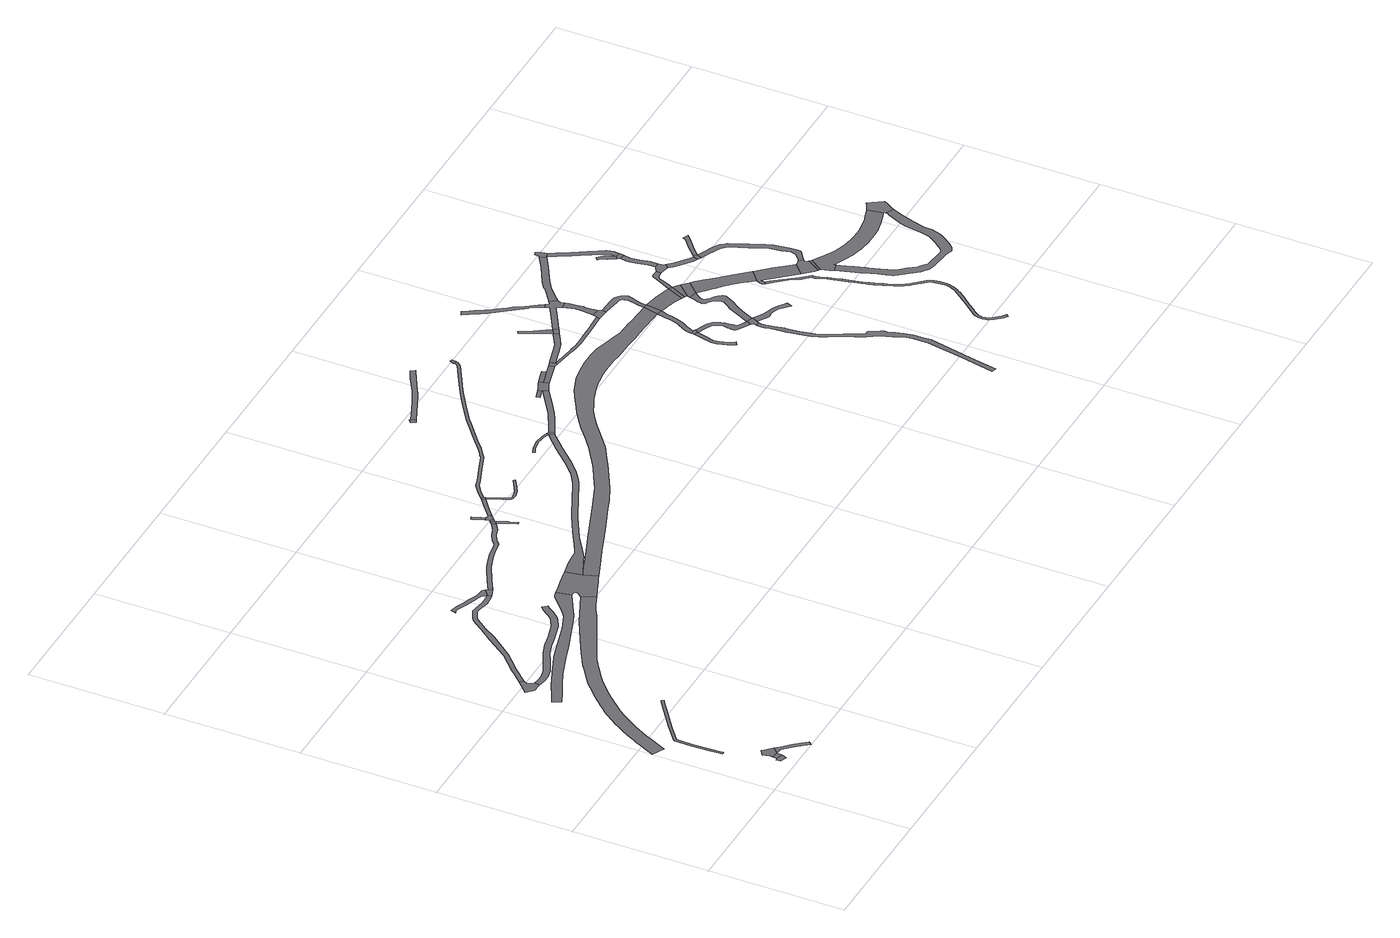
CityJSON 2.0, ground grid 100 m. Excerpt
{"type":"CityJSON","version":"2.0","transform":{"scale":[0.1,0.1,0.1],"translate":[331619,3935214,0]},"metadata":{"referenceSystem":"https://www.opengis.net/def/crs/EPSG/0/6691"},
"CityObjects":{
"road1":{"type":"Road","geometry":[{"type":"MultiSurface","lod":"1","boundaries":[[[0,1,2,3,4]]]}]},
"road2":{"type":"Road","geometry":[{"type":"MultiSurface","lod":"1","boundaries":[[[5,6,7,8,9,10,11,12,13]]]}]},
"road3":{"type":"Road","attributes":{"RoadStructureAttribute.sectionType":"1"},"geometry":[{"type":"MultiSurface","lod":"1","boundaries":[[[12,14,2,1,15,13,16,17,18,19,20,21,22,23,5,13]]]}]},
"road4":{"type":"Road","attributes":{"RoadStructureAttribute.sectionType":"1"},"geometry":[{"type":"MultiSurface","lod":"1","boundaries":[[[24,25,26,27,28,29,30,31,32,33,34,35,36,37,38,39,40,41,42,43,44,45,46,47,48,49,50]]]}]},
"road5":{"type":"Road","geometry":[{"type":"MultiSurface","lod":"1","boundaries":[[[51,52,53,54,55,56,57,58,59,60]]]}]},
"road6":{"type":"Road","attributes":{"function":"2","RoadStructureAttribute.sectionType":"1"},"geometry":[{"type":"MultiSurface","lod":"1","boundaries":[[[61,62,63,64,65,66,67,68,69,70,71,72,73,74,75,76,77,78,79,80,81,82,83,84,85,86,87,88,89,90,91,92,93,94,95,96,97,98,99,100,101,102,103,104,105,106,107,108,109,110,111,112,113,114,115,116,117,118,119,120,121,122,123,124,125,126,127,128]]]}]},
"road7":{"type":"Road","attributes":{"RoadStructureAttribute.sectionType":"1"},"geometry":[{"type":"MultiSurface","lod":"1","boundaries":[[[129,130,131,132,133,134,135,136,137,138,139,140,141,142,143,144,145,146,147,148,149,150,151,152,153,154,155,156,157,158]]]}]},
"road8":{"type":"Road","attributes":{"RoadStructureAttribute.sectionType":"1"},"geometry":[{"type":"MultiSurface","lod":"1","boundaries":[[[59,159,160,161,162,163,164,165,166,167,168,169,170,171,172,173,174,175,176,177,178,179,180,181,182,183,184,185,186,60]]]}]},
"road9":{"type":"Road","attributes":{"RoadStructureAttribute.sectionType":"1"},"geometry":[{"type":"MultiSurface","lod":"1","boundaries":[[[187,188,189,190,191,192,193,194,195,196,197,198,199,200,55,54,201,202,203,204,205,206,207,208,209,210,211,212,213]]]}]},
"road10":{"type":"Road","attributes":{"RoadStructureAttribute.sectionType":"1"},"geometry":[{"type":"MultiSurface","lod":"1","boundaries":[[[214,215,216,217,218,219,220,221,222,223,224,225,226,227,228,229,230,231,232,233,234,235,236,237,187]]]}]},
"road11":{"type":"Road","geometry":[{"type":"MultiSurface","lod":"1","boundaries":[[[238,214,187,213,239,240]]]}]},
"road12":{"type":"Road","geometry":[{"type":"MultiSurface","lod":"1","boundaries":[[[241,242,243,244,144,143,245,246,247,248,93,92,249,250,251,252,253]]]}]},
"road13":{"type":"Road","attributes":{"RoadStructureAttribute.sectionType":"1"},"geometry":[{"type":"MultiSurface","lod":"1","boundaries":[[[254,255,256,257,258,259,260,261,262,263,264,265,266,267,238,240,268,269,270,271,272,273,274,275,276,277,278,279]]]}]},
"road14":{"type":"Road","geometry":[{"type":"MultiSurface","lod":"1","boundaries":[[[254,279,280,281,282]]]}]},
"road15":{"type":"Road","attributes":{"RoadStructureAttribute.sectionType":"1"},"geometry":[{"type":"MultiSurface","lod":"1","boundaries":[[[283,284,285,286,287,288,280,279]]]}]},
"road16":{"type":"Road","attributes":{"RoadStructureAttribute.sectionType":"1"},"geometry":[{"type":"MultiSurface","lod":"1","boundaries":[[[281,289,290,291,282]]]}]},
"road17":{"type":"Road","geometry":[{"type":"MultiSurface","lod":"1","boundaries":[[[292,293,294,295,296,297,298,299]]]}]},
"road18":{"type":"Road","geometry":[{"type":"MultiSurface","lod":"1","boundaries":[[[300,301,302,299,298,290,289]]]}]},
"road19":{"type":"Road","geometry":[{"type":"MultiSurface","lod":"1","boundaries":[[[303,304,305,306,307]]]}]},
"road20":{"type":"Road","attributes":{"RoadStructureAttribute.sectionType":"1"},"geometry":[{"type":"MultiSurface","lod":"1","boundaries":[[[308,309,310,311,312,313,314,315,316,317,318,319,320,321,322,323,324,325,326,327,328,329,330,331,332,333,334,335,336,337,338,339,340,341,342,343,344,345,346,347,348,241,253]]]}]},
"road21":{"type":"Road","attributes":{"RoadStructureAttribute.sectionType":"1"},"geometry":[{"type":"MultiSurface","lod":"1","boundaries":[[[305,304,349,350,351,352,302,301,353,354,355,305,356,357,358,359,360,361,362,363,364,365,366,367,368,369,370,371,372,373,374,375,376,377,306]]]}]},
"road22":{"type":"Road","attributes":{"RoadStructureAttribute.sectionType":"1"},"geometry":[{"type":"MultiSurface","lod":"1","boundaries":[[[378,379,380,381,382,383,384,385,386,387,388,389,390,327]]]}]},
"road23":{"type":"Road","attributes":{"RoadStructureAttribute.sectionType":"1"},"geometry":[{"type":"MultiSurface","lod":"1","boundaries":[[[391,392,393,394,395,396,397,398,399,400,401,402,403,404,405,406,407,408,409,410,411,412,413,414,415,416,417,418,419,420,421,422,423,424,425,426,427,428,429,430,431,303,307]]]}]},
"road24":{"type":"Road","attributes":{"function":"2","RoadStructureAttribute.sectionType":"1"},"geometry":[{"type":"MultiSurface","lod":"1","boundaries":[[[252,432,433,434,435,436,437,438,439,440,441,442,443,444,445,446,447,448,449,450,451,452,453,454,455,456,457,458,459,460,461,462,463,464,465,466,467,468,469,470,471,472,473,474,475,476,477,478,479,480,481,482,483,484,485,486,487,488,489,490,491,492,493,494,495,496,497,498,499,500,501,502,253]]]}]},
"road25":{"type":"Road","geometry":[{"type":"MultiSurface","lod":"1","boundaries":[[[503,504,505,506,507]]]}]},
"road26":{"type":"Road","geometry":[{"type":"MultiSurface","lod":"1","boundaries":[[[378,327,326,508,509,510]]]}]},
"road27":{"type":"Road","attributes":{"RoadStructureAttribute.sectionType":"1"},"geometry":[{"type":"MultiSurface","lod":"1","boundaries":[[[511,512,513,514,515,516,510,509,517,518,519,520,521,522,523,524]]]}]},
"road28":{"type":"Road","attributes":{"RoadStructureAttribute.sectionType":"1"},"geometry":[{"type":"MultiSurface","lod":"1","boundaries":[[[525,526,527,528,529,530,531,532,533,534,535,506,505,536,537,538,539,540,541,542,543,544,545,546]]]}]},
"road29":{"type":"Road","attributes":{"RoadStructureAttribute.sectionType":"1"},"geometry":[{"type":"MultiSurface","lod":"1","boundaries":[[[547,548,549,550]]]}]},
"road30":{"type":"Road","geometry":[{"type":"MultiSurface","lod":"1","boundaries":[[[523,551,552,553,554,555,556,557,558,559,547,550,524]]]}]},
"road31":{"type":"Road","attributes":{"RoadStructureAttribute.sectionType":"1"},"geometry":[{"type":"MultiSurface","lod":"1","boundaries":[[[560,561,562,563,557,556]]]}]},
"road32":{"type":"Road","attributes":{"RoadStructureAttribute.sectionType":"1"},"geometry":[{"type":"MultiSurface","lod":"1","boundaries":[[[554,564,565,566,567,555]]]}]},
"road33":{"type":"Road","geometry":[{"type":"MultiSurface","lod":"1","boundaries":[[[414,413,568,569,570,571,572,573]]]}]},
"road34":{"type":"Road","geometry":[{"type":"MultiSurface","lod":"1","boundaries":[[[566,565,574,575,576]]]}]},
"road35":{"type":"Road","attributes":{"RoadStructureAttribute.sectionType":"1"},"geometry":[{"type":"MultiSurface","lod":"1","boundaries":[[[575,577,578,579,580,581,582,583,584,585,586,587,588,589,576]]]}]},
"road36":{"type":"Road","attributes":{"RoadStructureAttribute.sectionType":"1"},"geometry":[{"type":"MultiSurface","lod":"1","boundaries":[[[590,591,592,593,594,595,596,597,598,599,600,575,574,601,602,603,604,605,606,607,608,609]]]}]},
"road37":{"type":"Road","attributes":{"RoadStructureAttribute.sectionType":"1"},"geometry":[{"type":"MultiSurface","lod":"1","boundaries":[[[610,611,612,613,614,615,583,616]]]}]},
"road38":{"type":"Road","geometry":[{"type":"MultiSurface","lod":"1","boundaries":[[[583,582,617,618,616]]]}]},
"road39":{"type":"Road","attributes":{"RoadStructureAttribute.sectionType":"1"},"geometry":[{"type":"MultiSurface","lod":"1","boundaries":[[[619,620,621,622,623,624,625,626,627,628,629,630,631]]]}]},
"road40":{"type":"Road","geometry":[{"type":"MultiSurface","lod":"1","boundaries":[[[631,632,633,634,635,636,619]]]}]},
"road41":{"type":"Road","geometry":[{"type":"MultiSurface","lod":"1","boundaries":[[[618,637,638,639,640,641,642,643,644,645,646,647,648,649,650,651,616]]]}]},
"road42":{"type":"Road","attributes":{"RoadStructureAttribute.sectionType":"1"},"geometry":[{"type":"MultiSurface","lod":"1","boundaries":[[[652,653,654,655,656,657,658,659,660,661,662,663,664,665,666,667,648,647,668,669,670,671,672,673,674,675,676,677,678,679,680,681,682,683,684,685]]]}]},
"road43":{"type":"Road","attributes":{"RoadStructureAttribute.sectionType":"1"},"geometry":[{"type":"MultiSurface","lod":"1","boundaries":[[[686,687,688,689,690,691,692,693,694,695,696,697,698,699,700,701,702,703,704,705,706,707,708,709,710,711,712,713,714,715,716,717,718,719,720,721,722,723,724,725,726,727,728,729,730,731,732,733,734,735,736,737,738,739,740,741,742,743,744,745,746]]]}]},
"road44":{"type":"Road","attributes":{"RoadStructureAttribute.sectionType":"1"},"geometry":[{"type":"MultiSurface","lod":"1","boundaries":[[[747,748,749,750,751,752,753,754,755,756,757,758,759,760,761,762,763,764,765,766,767,768,769,770,771,772,773,774,775,776,777,778,632,631]]]}]},
"road45":{"type":"Road","attributes":{"RoadStructureAttribute.sectionType":"1"},"geometry":[{"type":"MultiSurface","lod":"1","boundaries":[[[633,779,780,781,782,783,784,785,786,787,788,789,790,465,791,792,793,794,795,796,797,798,799,800,801,634]]]}]},
"road46":{"type":"Road","geometry":[{"type":"MultiSurface","lod":"1","boundaries":[[[608,802,803,804,805,806,807,808,809,609]]]}]},
"road47":{"type":"Road","attributes":{"RoadStructureAttribute.sectionType":"1"},"geometry":[{"type":"MultiSurface","lod":"1","boundaries":[[[640,810,811,812,813,807,806,814,815,816,817,818,819,820,821,822,823,641]]]}]},
"road48":{"type":"Road","geometry":[{"type":"MultiSurface","lod":"1","boundaries":[[[824,825,826,827,762,761,828,829,686,746]]]}]},
"road49":{"type":"Road","geometry":[{"type":"MultiSurface","lod":"1","boundaries":[[[466,465,790,830]]]}]},
"road50":{"type":"Road","attributes":{"RoadStructureAttribute.sectionType":"1"},"geometry":[{"type":"MultiSurface","lod":"1","boundaries":[[[830,831,832,833,834,835,836,837,838,839,840,841,842,843,844,845,846,847,803,802,848,849,850,851,852,853,854,855,856,857,858,466]]]}]},
"road51":{"type":"Road","attributes":{"RoadStructureAttribute.sectionType":"1"}},
"road52":{"type":"Road","attributes":{"RoadStructureAttribute.sectionType":"1"},"geometry":[{"type":"MultiSurface","lod":"1","boundaries":[[[825,859,860,861,862,863,864,865,866,867,868,869,870,871,872,873,874,875,876,826]]]}]},
"road53":{"type":"Road","attributes":{"function":"2","RoadStructureAttribute.sectionType":"1"},"geometry":[{"type":"MultiSurface","lod":"1","boundaries":[[[790,877,878,879,880,881,882,883,884,885,886,887,830]]]}]},
"road54":{"type":"Road","attributes":{"RoadStructureAttribute.sectionType":"1"},"geometry":[{"type":"MultiSurface","lod":"1","boundaries":[[[888,889,890,891,892,893,894,895,896,897,898,899,900,901,902,903,904,905,906,907,762,827,908,909,910,911,912,913,914,915,916,917,918,919,920,921,922,923,924,925,926,927,928,929,930,931,932]]]}]},
"road55":{"type":"Road","geometry":[{"type":"MultiSurface","lod":"1","boundaries":[[[883,882,933,934,935]]]}]},
"road56":{"type":"Road","attributes":{"RoadStructureAttribute.sectionType":"1"},"geometry":[{"type":"MultiSurface","lod":"1","boundaries":[[[936,937,938,939,940,941,942,644,643,943,944,945,946,947,948,949]]]}]},
"road57":{"type":"Road","attributes":{"function":"2","RoadStructureAttribute.sectionType":"1"},"geometry":[{"type":"MultiSurface","lod":"1","boundaries":[[[934,950,951,952,935]]]}]},
"road58":{"type":"Road","geometry":[{"type":"MultiSurface","lod":"1","boundaries":[[[953,954,951,950,888,932]]]}]},
"road59":{"type":"Road","attributes":{"RoadStructureAttribute.sectionType":"1"},"geometry":[{"type":"MultiSurface","lod":"1","boundaries":[[[955,956,957,958,959,960,961,962,963,964,965,966,967,968,969,970,971,972,883,935]]]}]},
"road60":{"type":"Road","attributes":{"function":"2","RoadStructureAttribute.sectionType":"1"},"geometry":[{"type":"MultiSurface","lod":"1","boundaries":[[[973,974,975,976,977,978,979,980,981,982,983,984,953,932]]]}]},
"road61":{"type":"Road","attributes":{"RoadStructureAttribute.sectionType":"1"},"geometry":[{"type":"MultiSurface","lod":"1","boundaries":[[[985,986,987,988,989,990,991,992,993,994,995,996,997,998,999,1000,1001,1002,1003,1004,1005,1006,1007,1008,1009,1010,1011,1012,1013,1014,1015,1016,1017,1018,1019,1020,1021,1022,1023,1024,1025,1026,1027,1028,1029,1030,1031,1032,1033,1034,1035,1036,1037,1038,1039,1040,1041,1042,1043,1044,1045,1046,1047,1048,1049,1050,1051,1052,1053,1054,1055,1056,1057,1058,1059,1060,1061,1062,1063,1064,1065,1066,1067,1068,1069,1070,1071,1072,1073,1074,1075,1076,1077,1078,1079,1080,1081,1082,1083,1084,1085,1086,1087,1088,1089,1090,1091,1092,1093,1094,1095,1096,1097,1098,1099,1100,1101,1102,1103,1104]]]}]},
"road62":{"type":"Road","geometry":[{"type":"MultiSurface","lod":"1","boundaries":[[[1105,1106,1107,1108,1109,1110,1111,1112,963,962,1113,1114,1115]]]}]},
"road63":{"type":"Road","geometry":[{"type":"MultiSurface","lod":"1","boundaries":[[[1116,1117,1118,936,949,1119,1120,1121]]]}]},
"road64":{"type":"Road","attributes":{"RoadStructureAttribute.sectionType":"1"},"geometry":[{"type":"MultiSurface","lod":"1","boundaries":[[[1122,1123,1124,1125,1126,1127,1108,1107,1128,1129,1130,1131,1132,1133,1134,1135]]]}]},
"road65":{"type":"Road","geometry":[{"type":"MultiSurface","lod":"1","boundaries":[[[1136,1137,1138,1139,1140,1141,1142,1143,1144,1145,1146,1147,1148]]]}]},
"road66":{"type":"Road","attributes":{"RoadStructureAttribute.sectionType":"1"},"geometry":[{"type":"MultiSurface","lod":"1","boundaries":[[[1149,1150,1151,1152,1153,1154,1155,1156,1119,949,1157,1158,1159,1160,1161,1162,1163,1148]]]}]},
"road67":{"type":"Road","geometry":[{"type":"MultiSurface","lod":"1","boundaries":[[[1103,1164,1165,1166,1167,1168,1169,1170,1171,1172,979,978,1173,1174,1175,1104]]]}]},
"road68":{"type":"Road","attributes":{"RoadStructureAttribute.sectionType":"1"},"geometry":[{"type":"MultiSurface","lod":"1","boundaries":[[[1176,1177,1178,1179,1180,1181,1105,1115]]]}]},
"road69":{"type":"Road","geometry":[{"type":"MultiSurface","lod":"1","boundaries":[[[1147,1135,1134,1182,1149,1148]]]}]},
"road70":{"type":"Road","geometry":[{"type":"MultiSurface","lod":"1","boundaries":[[[1183,1184,1185,1169,1168,1186,1187,1188,1189,1190,1191,1192,1193]]]}]},
"road71":{"type":"Road","geometry":[{"type":"MultiSurface","lod":"1","boundaries":[[[1178,1194,1195,1196,1197,1179]]]}]},
"road72":{"type":"Road","geometry":[{"type":"MultiSurface","lod":"1","boundaries":[[[1198,1188,1187,1199]]]}]},
"road73":{"type":"Road","attributes":{"RoadStructureAttribute.sectionType":"1"},"geometry":[{"type":"MultiSurface","lod":"1","boundaries":[[[1200,1201,1202,1203,1204,1205,1206,1207,1208,1209,1210,1211,1212,1213,1196,1195,1214,1215,1216,1217,1218,1219,1220,1221,1222,1223,1224,1225,1226,1227,1228,1183,1193]]]}]},
"road74":{"type":"Road","attributes":{"RoadStructureAttribute.sectionType":"1"},"geometry":[{"type":"MultiSurface","lod":"1","boundaries":[[[1196,1229,1230,1231,1232,1233,1234,1197]]]}]},
"road75":{"type":"Road","attributes":{"RoadStructureAttribute.sectionType":"1"},"geometry":[{"type":"MultiSurface","lod":"1","boundaries":[[[1235,1236,1237,1238,1239,1240,1241,1242,1243,1244,1245,1246,1247,1248,1249,1250,1251,1252,1253,1254,1255,1256,1257,1258,1259,1260,1261,1262,1263,1264,1265,1266,1267,1268,1269,1270,1271,1272,1273,1274,1275,1276,1277,1278,1279,1280,1281,1282,1283,1284,1285,1286,1287,1288,1289,1290,1291,1292,1293,1294,1295,1296,1297,1298,1299,1300,1301,1302,1303,1304,1305,1306,1307,1308]]]}]},
"road76":{"type":"Road","attributes":{"function":"2","RoadStructureAttribute.sectionType":"7"},"geometry":[{"type":"MultiSurface","lod":"1","boundaries":[[[1309,1198,1199,1310,1274,1273,1311,1312,1313,1314,1315,1316,1317,1318,1319,1320,1321,1322,1323,1324,1325,1326,1327,1328,1329,1330,1331,1332,1333,1334,1335,1336,1337]]]}]},
"road77":{"type":"Road","geometry":[{"type":"MultiSurface","lod":"1","boundaries":[[[1325,1338,1339,1340,1341,1308,1307,1342,1343,1344,1345,1346,1326]]]}]}
},
"vertices":[
[360,84,0],[377,124,0],[328,136,0],[312,135,0],[314,104,0],
[421,206,0],[399,228,0],[368,262,0],[368,263,0],[362,271,0],[321,243,0],[331,191,0],[330,169,0],[380,166,0],
[329,149,0],[379,146,0],[430,156,0],[479,105,0],[534,43,0],[565,2,0],[584,26,0],[553,65,0],[510,115,0],[456,171,0],
[234,484,0],[231,532,0],[228,571,0],[223,709,0],[227,794,0],[228,827,0],[228,829,0],[233,834,0],[340,917,0],[493,1029,0],[522,1050,0],[568,1082,0],[583,1089,0],[574,1107,0],[558,1099,0],[533,1082,0],[510,1067,0],[481,1045,0],[328,933,0],[221,850,0],[220,849,0],[210,838,0],[208,830,0],[203,709,0],[208,570,0],[212,511,0],[214,482,0],
[369,1963,0],[363,1978,0],[360,1997,0],[370,2019,0],[347,2041,0],[263,1956,0],[310,1911,0],[353,1910,0],[376,1905,0],[385,1947,0],
[101,863,0],[126,921,0],[147,964,0],[166,1003,0],[180,1030,0],[199,1066,0],[214,1094,0],[239,1136,0],[263,1174,0],[285,1208,0],[315,1251,0],[351,1300,0],[375,1329,0],[398,1354,0],[428,1388,0],[447,1408,0],[462,1424,0],[483,1445,0],[514,1475,0],[561,1518,0],[603,1555,0],[647,1587,0],[687,1616,0],[718,1637,0],[754,1664,0],[800,1691,0],[1164,1869,0],[1233,1903,0],[1286,1934,0],[1329,1957,0],[1387,1980,0],[1421,1995,0],[1379,2091,0],[1291,2053,0],[1130,1979,0],[949,1885,0],[821,1815,0],[816,1813,0],[750,1775,0],[700,1745,0],[661,1716,0],[631,1696,0],[590,1667,0],[541,1632,0],[504,1599,0],[495,1590,0],[446,1546,0],[417,1517,0],[390,1491,0],[372,1471,0],[350,1447,0],[325,1419,0],[302,1394,0],[274,1361,0],[235,1308,0],[203,1263,0],[180,1226,0],[155,1186,0],[129,1142,0],[112,1112,0],[94,1075,0],[79,1048,0],[71,1032,0],[59,1007,0],[36,962,0],[13,905,0],[9,899,0],[96,853,0],
[273,1692,0],[361,1734,0],[379,1742,0],[443,1773,0],[554,1824,0],[720,1882,0],[851,1924,0],[1030,1988,0],[1113,2018,0],[1117,2020,0],[1172,2040,0],[1256,2089,0],[1326,2128,0],[1352,2143,0],[1370,2152,0],[1350,2259,0],[1331,2256,0],[1306,2247,0],[1285,2230,0],[1195,2145,0],[1136,2096,0],[1010,2046,0],[829,1998,0],[791,1986,0],[759,1976,0],[689,1954,0],[527,1888,0],[413,1837,0],[303,1782,0],[244,1753,0],
[425,1895,0],[474,1894,0],[545,1910,0],[650,1962,0],[724,1999,0],[806,2026,0],[890,2045,0],[897,2047,0],[946,2060,0],[1016,2079,0],[1078,2115,0],[1109,2135,0],[1147,2181,0],[1176,2222,0],[1194,2240,0],[1163,2273,0],[1141,2251,0],[1111,2209,0],[1078,2169,0],[1055,2154,0],[998,2121,0],[880,2089,0],[794,2070,0],[707,2041,0],[631,2003,0],[530,1953,0],[470,1939,0],[426,1940,0],
[1120,2653,0],[1107,2649,0],[1038,2644,0],[967,2659,0],[923,2663,0],[894,2649,0],[854,2630,0],[828,2609,0],[806,2581,0],[763,2524,0],[686,2422,0],[569,2262,0],[443,2143,0],[413,2112,0],[465,2120,0],[483,2137,0],[593,2241,0],[727,2411,0],[787,2505,0],[850,2588,0],[870,2604,0],[907,2622,0],[929,2632,0],[962,2629,0],[1036,2613,0],[1113,2620,0],[1129,2625,0],
[1171,2691,0],[1161,2705,0],[1157,2707,0],[1152,2708,0],[1106,2711,0],[1087,2718,0],[1021,2742,0],[1002,2750,0],[974,2761,0],[923,2781,0],[869,2795,0],[858,2757,0],[878,2765,0],[885,2765,0],[906,2759,0],[960,2733,0],[1030,2706,0],[1066,2695,0],[1077,2691,0],[1080,2690,0],[1087,2688,0],[1096,2685,0],[1101,2681,0],[1117,2658,0],
[1182,2675,0],[1191,2646,0],[1197,2649,0],
[1579,2306,0],[1518,2295,0],[1497,2291,0],[1381,2265,0],[1404,2149,0],[1409,2142,0],[1410,2136,0],[1399,2116,0],[1497,2027,0],[1578,2060,0],[1608,2072,0],[1640,2085,0],[1601,2183,0],
[1849,2975,0],[1842,2968,0],[1794,2937,0],[1742,2921,0],[1688,2892,0],[1653,2860,0],[1635,2855,0],[1565,2844,0],[1526,2836,0],[1464,2816,0],[1458,2814,0],[1408,2795,0],[1377,2779,0],[1270,2726,0],[1284,2700,0],[1420,2768,0],[1474,2787,0],[1534,2807,0],[1570,2814,0],[1641,2826,0],[1668,2833,0],[1706,2867,0],[1753,2893,0],[1807,2909,0],[1860,2944,0],[1870,2953,0],
[1888,2961,0],[1885,2968,0],[1865,2990,0],
[1900,2886,0],[1902,2881,0],[1926,2815,0],[1945,2822,0],[1924,2879,0],[1920,2889,0],
[1900,2981,0],[1879,3003,0],[1874,2998,0],
[1883,3071,0],[1880,3080,0],[1862,3130,0],[1839,3122,0],[1842,3112,0],[1857,3072,0],[1870,3030,0],[1894,3038,0],
[1918,2999,0],[1935,3013,0],[1919,3032,0],
[2081,3165,0],[2067,3153,0],[2084,3135,0],[2098,3140,0],[2094,3151,0],
[1743,2247,0],[1785,2267,0],[1876,2324,0],[1967,2387,0],[2097,2456,0],[2164,2492,0],[2370,2591,0],[2467,2632,0],[2515,2655,0],[2546,2676,0],[2612,2720,0],[2651,2756,0],[2700,2802,0],[2816,2925,0],[2818,2927,0],[2823,2931,0],[2912,3016,0],[2922,3025,0],[2934,3034,0],[2910,3066,0],[2896,3056,0],[2787,2953,0],[2744,2907,0],[2672,2830,0],[2593,2756,0],[2587,2751,0],[2495,2690,0],[2492,2688,0],[2451,2669,0],[2353,2627,0],[2147,2528,0],[2090,2498,0],[2075,2490,0],[1956,2425,0],[1925,2407,0],[1838,2356,0],[1835,2354,0],[1797,2339,0],[1765,2336,0],[1678,2326,0],[1593,2309,0],
[2063,3149,0],[2029,3122,0],[1983,3085,0],[1921,3034,0],[1938,3016,0],[1999,3066,0],[2079,3130,0],[2096,3101,0],[2119,3053,0],[2121,3048,0],[2131,3026,0],[2148,2989,0],[2154,2976,0],[2166,2968,0],[2201,2968,0],[2250,2980,0],[2325,3025,0],[2358,3046,0],[2350,3058,0],[2317,3037,0],[2244,2995,0],[2199,2983,0],[2170,2983,0],[2166,2985,0],[2162,2995,0],[2145,3033,0],[2133,3059,0],[2122,3081,0],[2110,3107,0],
[2915,3085,0],[2869,3098,0],[2805,3107,0],[2730,3095,0],[2689,3077,0],[2687,3076,0],[2684,3075,0],[2691,3062,0],[2693,3063,0],[2734,3081,0],[2805,3092,0],[2834,3088,0],[2866,3083,0],
[2146,3198,0],[2199,3236,0],[2247,3251,0],[2327,3282,0],[2361,3296,0],[2496,3345,0],[2511,3357,0],[2520,3363,0],[2574,3402,0],[2644,3460,0],[2700,3506,0],[2793,3581,0],[2833,3615,0],[2965,3705,0],[3013,3737,0],[3036,3751,0],[3058,3766,0],[3109,3796,0],[3204,3851,0],[3343,3930,0],[3350,3934,0],[3367,3959,0],[3369,3971,0],[3349,3974,0],[3348,3966,0],[3336,3949,0],[3195,3868,0],[3077,3800,0],[3047,3783,0],[2954,3722,0],[2821,3631,0],[2779,3596,0],[2631,3476,0],[2562,3418,0],[2521,3388,0],[2506,3378,0],[2486,3363,0],[2354,3314,0],[2241,3270,0],[2190,3255,0],[2134,3214,0],
[1761,2132,0],[1807,2150,0],[1893,2184,0],[2019,2232,0],[2159,2286,0],[2336,2355,0],[2421,2386,0],[2549,2445,0],[2670,2509,0],[2783,2572,0],[2839,2606,0],[2948,2672,0],[3049,2753,0],[3066,2767,0],[3129,2818,0],[3202,2871,0],[3274,2916,0],[3331,2941,0],[3387,2967,0],[3463,2994,0],[3490,3004,0],[3554,3019,0],[3589,3028,0],[3673,3037,0],[3751,3039,0],[3834,3038,0],[3889,3033,0],[3944,3029,0],[4019,3028,0],[4123,3020,0],[4183,3022,0],[4262,3017,0],[4369,3011,0],[4430,3007,0],[4459,3118,0],[4458,3118,0],[4282,3127,0],[4258,3129,0],[4184,3133,0],[4131,3136,0],[4052,3159,0],[4029,3165,0],[3979,3178,0],[3912,3197,0],[3833,3204,0],[3735,3202,0],[3650,3194,0],[3554,3179,0],[3432,3135,0],[3322,3074,0],[3302,3061,0],[3216,3010,0],[3156,2970,0],[3139,2958,0],[3065,2903,0],[2997,2847,0],[2960,2818,0],[2959,2817,0],[2885,2759,0],[2877,2754,0],[2731,2657,0],[2699,2639,0],[2622,2597,0],[2502,2533,0],[2383,2484,0],[2299,2453,0],[2126,2386,0],[1982,2330,0],[1856,2282,0],[1730,2233,0],[1727,2232,0],
[2634,3950,0],[2650,3917,0],[2675,3928,0],[2658,3961,0],[2652,3967,0],
[2941,3040,0],[2950,3044,0],[2933,3080,0],
[3311,3302,0],[3307,3300,0],[3220,3240,0],[3119,3173,0],[3100,3163,0],[3001,3113,0],[3019,3077,0],[3083,3109,0],[3139,3138,0],[3243,3207,0],[3328,3266,0],[3332,3268,0],[3352,3281,0],[3330,3315,0],
[3140,4198,0],[3127,4191,0],[3098,4177,0],[3071,4163,0],[3013,4129,0],[2983,4111,0],[2955,4094,0],[2920,4078,0],[2850,4044,0],[2768,4005,0],[2765,4004,0],[2746,3958,0],[2836,3998,0],[2899,4025,0],[2924,4038,0],[2944,4049,0],[2966,4061,0],[3025,4095,0],[3096,4133,0],[3146,4162,0],[3166,4169,0],[3147,4200,0],
[3318,3348,0],[3248,3325,0],[3257,3299,0],[3327,3322,0],
[3368,3291,0],[3402,3308,0],[3412,3311,0],[3426,3315,0],[3415,3353,0],[3415,3355,0],[3406,3384,0],[3399,3382,0],[3344,3357,0],
[3466,3369,0],[3529,3386,0],[3521,3417,0],[3458,3400,0],
[3478,3329,0],[3608,3364,0],[3597,3403,0],[3467,3367,0],
[3370,3973,0],[3375,3974,0],[3378,4007,0],[3368,4008,0],[3360,4012,0],[3346,3981,0],
[3641,3358,0],[3644,3374,0],[3634,3413,0],
[3656,3377,0],[3777,3411,0],[3821,3425,0],[3841,3433,0],[3889,3458,0],[3953,3496,0],[3932,3530,0],[3923,3525,0],[3869,3493,0],[3825,3469,0],[3808,3462,0],[3765,3449,0],[3645,3416,0],
[4209,3352,0],[4123,3347,0],[4119,3347,0],[4033,3343,0],[3946,3339,0],[3910,3341,0],[3874,3342,0],[3831,3349,0],[3828,3349,0],[3750,3359,0],[3690,3368,0],[3768,3336,0],[3795,3332,0],[3847,3325,0],[3908,3317,0],[4094,3323,0],[4136,3325,0],[4214,3328,0],[4219,3328,0],[4220,3352,0],
[3902,3659,0],[3853,3752,0],[3836,3742,0],[3865,3678,0],[3866,3676,0],[3877,3651,0],[3972,3553,0],
[3979,3511,0],[3990,3517,0],
[4333,2684,0],[4319,2625,0],[4299,2549,0],[4302,2505,0],[4322,2437,0],[4351,2385,0],[4377,2400,0],[4349,2449,0],[4332,2508,0],[4332,2510,0],[4329,2546,0],[4348,2618,0],[4362,2677,0],
[4379,2703,0],[4370,2709,0],[4336,2710,0],[4336,2707,0],[4337,2702,0],
[4153,3611,0],[4204,3643,0],[4208,3634,0],[4222,3605,0],[4273,3611,0],[4265,3642,0],[4277,3666,0],[4243,3713,0],[4220,3696,0],[4219,3697,0],[4201,3721,0],[4173,3707,0],[4183,3686,0],[4187,3679,0],[4133,3645,0],
[3856,4171,0],[3867,4153,0],[3882,4124,0],[3901,4094,0],[3922,4062,0],[3932,4044,0],[3949,4018,0],[3960,4004,0],[3982,3976,0],[4011,3937,0],[4114,3804,0],[4118,3799,0],[4131,3787,0],[4135,3781,0],[4146,3760,0],[4165,3723,0],[4176,3756,0],[4164,3773,0],[4159,3781,0],[4143,3804,0],[4126,3832,0],[4105,3862,0],[4082,3899,0],[4063,3924,0],[4038,3956,0],[4015,3986,0],[3989,4020,0],[3973,4051,0],[3956,4080,0],[3937,4110,0],[3918,4136,0],[3900,4164,0],[3891,4180,0],[3887,4187,0],
[4604,2361,0],[4602,2339,0],[4603,2300,0],[4610,2265,0],[4615,2204,0],[4618,2186,0],[4623,2145,0],[4630,2102,0],[4636,2063,0],[4641,2024,0],[4649,1982,0],[4668,1932,0],[4694,1882,0],[4722,1830,0],[4749,1772,0],[4773,1720,0],[4805,1652,0],[4849,1578,0],[4883,1494,0],[4885,1488,0],[4913,1426,0],[4923,1374,0],[4924,1257,0],[4872,984,0],[4861,930,0],[4823,734,0],[4857,727,0],[4897,928,0],[4912,1000,0],[4963,1254,0],[4960,1305,0],[4958,1383,0],[4947,1447,0],[4930,1504,0],[4928,1509,0],[4919,1526,0],[4912,1543,0],[4911,1553,0],[4914,1564,0],[4914,1575,0],[4913,1585,0],[4908,1596,0],[4869,1656,0],[4862,1667,0],[4856,1670,0],[4840,1671,0],[4833,1674,0],[4826,1682,0],[4790,1752,0],[4770,1800,0],[4740,1852,0],[4717,1900,0],[4689,1950,0],[4678,2008,0],[4666,2079,0],[4657,2176,0],[4657,2179,0],[4642,2254,0],[4634,2313,0],[4631,2341,0],[4635,2358,0],
[4366,2674,0],[4418,2653,0],[4465,2629,0],[4496,2584,0],[4500,2571,0],[4503,2555,0],[4499,2536,0],[4494,2521,0],[4492,2506,0],[4489,2489,0],[4492,2475,0],[4501,2461,0],[4508,2454,0],[4543,2432,0],[4594,2401,0],[4616,2440,0],[4567,2462,0],[4548,2474,0],[4544,2480,0],[4542,2485,0],[4542,2496,0],[4540,2513,0],[4538,2536,0],[4535,2563,0],[4526,2592,0],[4520,2612,0],[4513,2624,0],[4505,2636,0],[4498,2644,0],[4473,2662,0],[4443,2677,0],[4381,2702,0],
[4371,2714,0],[4370,2728,0],[4377,2744,0],[4385,2764,0],[4390,2772,0],[4412,2805,0],[4426,2837,0],[4438,2867,0],[4445,2900,0],[4446,2907,0],[4452,2945,0],[4471,2996,0],[4418,2945,0],[4408,2898,0],[4394,2843,0],[4387,2832,0],[4378,2820,0],[4362,2792,0],[4353,2777,0],[4347,2766,0],[4341,2748,0],[4341,2745,0],[4336,2721,0],
[4303,3322,0],[4305,3353,0],[4301,3358,0],[4298,3364,0],[4295,3376,0],[4234,3382,0],[4232,3366,0],[4227,3358,0],
[4241,3545,0],[4246,3516,0],[4245,3479,0],[4243,3467,0],[4292,3406,0],[4292,3412,0],[4290,3442,0],[4289,3471,0],[4289,3475,0],[4289,3485,0],[4289,3490,0],[4284,3543,0],[4279,3571,0],[4277,3587,0],
[4641,2380,0],[4643,2378,0],[4666,2419,0],[4659,2421,0],[4605,2396,0],[4606,2372,0],
[4489,3114,0],
[4489,3115,0],[4492,3139,0],[4494,3161,0],[4499,3183,0],[4506,3205,0],[4518,3236,0],[4525,3258,0],[4526,3269,0],[4524,3278,0],[4518,3292,0],[4507,3308,0],[4500,3316,0],[4496,3321,0],[4474,3338,0],[4451,3345,0],[4422,3349,0],[4308,3353,0],[4307,3321,0],[4438,3303,0],[4458,3299,0],[4467,3295,0],[4472,3290,0],[4477,3274,0],[4480,3247,0],[4479,3226,0],[4476,3211,0],[4476,3206,0],[4464,3160,0],
[4708,2337,0],[4733,2326,0],[4743,2330,0],[4755,2332,0],[4763,2333,0],[4799,2324,0],[4829,2308,0],[4865,2275,0],[4899,2246,0],[4918,2287,0],[4892,2304,0],[4859,2326,0],[4844,2336,0],[4827,2348,0],[4826,2348,0],[4777,2362,0],[4736,2377,0],[4692,2403,0],
[4501,2988,0],[4548,2977,0],[4566,2972,0],[4578,2968,0],[4617,2956,0],[4657,2938,0],[4712,3061,0],[4698,3067,0],[4591,3096,0],[4583,3097,0],[4509,3111,0],
[4692,2894,0],[4683,2859,0],[4669,2821,0],[4665,2803,0],[4665,2796,0],[4669,2784,0],[4678,2770,0],[4689,2762,0],[4701,2752,0],[4714,2745,0],[4724,2733,0],[4733,2718,0],[4739,2703,0],[4744,2686,0],[4744,2677,0],[4738,2666,0],[4724,2643,0],[4720,2638,0],[4693,2597,0],[4657,2521,0],[4668,2441,0],[4688,2478,0],[4708,2516,0],[4731,2558,0],[4737,2567,0],[4749,2585,0],[4765,2607,0],[4771,2616,0],[4790,2651,0],[4802,2672,0],[4807,2687,0],[4806,2697,0],[4803,2706,0],[4796,2717,0],[4785,2732,0],[4773,2744,0],[4755,2758,0],[4739,2769,0],[4723,2781,0],[4715,2794,0],[4711,2805,0],[4709,2813,0],[4711,2823,0],[4731,2851,0],[4751,2879,0],
[4664,2935,0],[4680,2927,0],[4741,3047,0],
[4655,3983,0],[4560,3925,0],[4422,3849,0],[4365,3811,0],[4360,3802,0],[4354,3795,0],[4251,3719,0],[4301,3689,0],[4382,3765,0],[4396,3774,0],[4407,3781,0],[4444,3804,0],[4580,3883,0],[4681,3941,0],
[4698,2917,0],[4787,3012,0],[4767,3032,0],
[4835,2967,0],[4797,3003,0],
[4751,3070,0],[4760,3090,0],[4780,3139,0],[4789,3164,0],[4799,3175,0],[4835,3183,0],[4850,3184,0],[4852,3184,0],[4851,3219,0],[4841,3218,0],[4823,3219,0],[4808,3220,0],[4802,3219,0],[4797,3218,0],[4789,3213,0],[4781,3198,0],[4773,3179,0],[4754,3138,0],
[4798,2837,0],[4848,2792,0],[4855,2787,0],[4903,2744,0],[4980,2669,0],[5048,2576,0],[5130,2647,0],[5050,2735,0],[4985,2807,0],[4975,2817,0],[4918,2883,0],[4862,2942,0],
[5081,2467,0],[5149,2388,0],[5183,2337,0],[5186,2331,0],[5193,2321,0],[5214,2297,0],[5242,2265,0],[5241,2255,0],[5243,2239,0],[5252,2216,0],[5270,2164,0],[5281,2119,0],[5294,2070,0],[5305,2023,0],[5313,1989,0],[5324,1938,0],[5332,1910,0],[5337,1892,0],[5347,1860,0],[5367,1804,0],[5375,1781,0],[5394,1732,0],[5402,1713,0],[5413,1690,0],[5423,1675,0],[5433,1662,0],[5446,1644,0],[5454,1635,0],[5527,1556,0],[5532,1548,0],[5539,1535,0],[5543,1519,0],[5547,1502,0],[5549,1483,0],[5550,1433,0],[5548,1416,0],[5543,1397,0],[5538,1383,0],[5530,1366,0],[5522,1351,0],[5519,1347,0],[5514,1339,0],[5502,1321,0],[5460,1269,0],[5450,1255,0],[5447,1252,0],[5420,1219,0],[5391,1183,0],[5344,1127,0],[5331,1106,0],[5326,1094,0],[5321,1079,0],[5320,1067,0],[5320,1045,0],[5325,1007,0],[5346,975,0],[5392,927,0],[5420,906,0],[5435,925,0],[5406,945,0],[5364,989,0],[5346,1015,0],[5340,1062,0],[5340,1066,0],[5341,1075,0],[5345,1087,0],[5349,1097,0],[5361,1115,0],[5372,1129,0],[5390,1151,0],[5417,1183,0],[5428,1198,0],[5436,1207,0],[5456,1231,0],[5465,1242,0],[5476,1256,0],[5518,1309,0],[5522,1315,0],[5531,1328,0],[5536,1336,0],[5539,1341,0],[5548,1357,0],[5556,1375,0],[5562,1391,0],[5567,1412,0],[5570,1433,0],[5569,1484,0],[5567,1505,0],[5563,1524,0],[5558,1542,0],[5549,1559,0],[5543,1568,0],[5469,1648,0],[5448,1674,0],[5439,1686,0],[5431,1700,0],[5420,1721,0],[5412,1741,0],[5394,1788,0],[5386,1809,0],[5366,1867,0],[5356,1898,0],[5351,1916,0],[5343,1943,0],[5332,1994,0],[5326,2018,0],[5313,2075,0],[5300,2124,0],[5289,2170,0],[5271,2223,0],[5263,2245,0],[5261,2255,0],[5262,2264,0],[5263,2271,0],[5209,2334,0],[5158,2402,0],[5104,2474,0],[5085,2499,0],[5063,2523,0],[5044,2507,0],
[4950,3197,0],[4941,3206,0],[4934,3244,0],[4894,3244,0],[4894,3243,0],[4859,3222,0],[4856,3220,0],[4852,3219,0],[4865,3182,0],[4906,3173,0],[4921,3170,0],
[4695,4034,0],[4671,4024,0],[4667,3991,0],[4720,3959,0],[4716,3976,0],[4709,4000,0],
[4878,3487,0],[4873,3457,0],[4873,3452,0],[4872,3425,0],[4882,3370,0],[4894,3300,0],[4934,3304,0],[4921,3377,0],[4912,3428,0],[4912,3445,0],[4913,3453,0],[4917,3479,0],[4919,3486,0],[4880,3496,0],
[4872,3571,0],[4870,3583,0],[4867,3589,0],[4855,3605,0],[4844,3620,0],[4821,3645,0],[4800,3627,0],[4816,3609,0],[4835,3568,0],[4847,3550,0],[4859,3527,0],[4866,3517,0],[4887,3532,0],
[4927,3529,0],[4930,3571,0],[4928,3594,0],[4916,3620,0],[4867,3706,0],[4855,3725,0],[4797,3817,0],[4750,3905,0],[4715,3886,0],[4762,3797,0],[4825,3698,0],[4833,3685,0],[4881,3602,0],[4889,3584,0],[4890,3570,0],
[5061,2529,0],[5063,2543,0],[5066,2554,0],[5134,2474,0],[5245,2348,0],[5327,2421,0],[5315,2436,0],[5220,2549,0],[5148,2628,0],[5038,2549,0],[5036,2528,0],[5040,2511,0],
[4960,3128,0],[5059,3049,0],[5090,3034,0],[5108,3070,0],[5081,3083,0],[4987,3158,0],
[4927,3518,0],
[5372,2429,0],[5358,2422,0],[5334,2419,0],[5310,2276,0],[5333,2261,0],[5397,2362,0],[5387,2372,0],[5384,2378,0],[5384,2384,0],[5386,2390,0],[5389,2395,0],
[5101,3029,0],[5119,3020,0],[5137,3055,0],[5117,3078,0],
[5414,2348,0],[5346,2253,0],
[5417,2416,0],[5468,2454,0],[5472,2461,0],[5477,2486,0],[5473,2543,0],[5467,2581,0],[5455,2651,0],[5439,2704,0],[5393,2802,0],[5339,2929,0],[5316,2958,0],[5306,2971,0],[5264,2999,0],[5171,3039,0],[5155,3002,0],[5245,2963,0],[5279,2942,0],[5283,2936,0],[5304,2909,0],[5356,2786,0],[5360,2778,0],[5403,2687,0],[5409,2655,0],[5419,2573,0],[5437,2511,0],[5431,2486,0],[5427,2475,0],[5397,2445,0],[5390,2438,0],
[5207,3119,0],[5273,3175,0],[5304,3203,0],[5268,3222,0],[5254,3197,0],[5188,3142,0],
[6095,2119,0],[6091,2112,0],[6077,2082,0],[6061,2050,0],[6041,2000,0],[6033,1979,0],[6029,1969,0],[6025,1952,0],[6020,1913,0],[6008,1840,0],[6001,1798,0],[5994,1773,0],[5987,1759,0],[5971,1732,0],[5947,1699,0],[5913,1658,0],[5895,1639,0],[5887,1630,0],[5884,1629,0],[5878,1626,0],[5867,1622,0],[5864,1622,0],[5713,1638,0],[5699,1651,0],[5677,1669,0],[5655,1687,0],[5611,1742,0],[5565,1796,0],[5557,1810,0],[5550,1822,0],[5539,1850,0],[5538,1854,0],[5524,1903,0],[5500,1977,0],[5495,1994,0],[5471,2067,0],[5455,2118,0],[5450,2135,0],[5437,2181,0],[5377,2161,0],[5432,1993,0],[5438,1975,0],[5466,1886,0],[5481,1835,0],[5481,1834,0],[5496,1796,0],[5503,1784,0],[5516,1761,0],[5565,1704,0],[5612,1645,0],[5638,1623,0],[5659,1606,0],[5709,1593,0],[5862,1577,0],[5913,1562,0],[5928,1570,0],[5943,1578,0],[5959,1590,0],[5973,1607,0],[6028,1684,0],[6039,1702,0],[6053,1736,0],[6066,1785,0],[6069,1823,0],[6071,1845,0],[6077,1870,0],[6090,1918,0],[6108,1980,0],[6116,2000,0],[6119,2005,0],[6125,2024,0],[6138,2062,0],[6161,2108,0],[6105,2135,0],
[5462,2316,0],[5366,2192,0],[5435,2197,0],[5448,2189,0],[5522,2153,0],[5585,2126,0],[5628,2117,0],[5679,2106,0],[5759,2097,0],[5774,2097,0],[5846,2097,0],[5909,2101,0],[5913,2102,0],[5980,2115,0],[6056,2139,0],[6084,2147,0],[6096,2150,0],[6075,2267,0],[6014,2246,0],[5975,2233,0],[5915,2220,0],[5851,2211,0],[5780,2210,0],[5775,2211,0],[5724,2216,0],[5647,2230,0],[5574,2254,0],[5505,2292,0],[5500,2295,0],
[6099,2150,0],[6102,2149,0],[6104,2146,0],[6105,2141,0],[6169,2126,0],[6196,2169,0],[6213,2199,0],[6146,2304,0],[6125,2291,0]
]}
